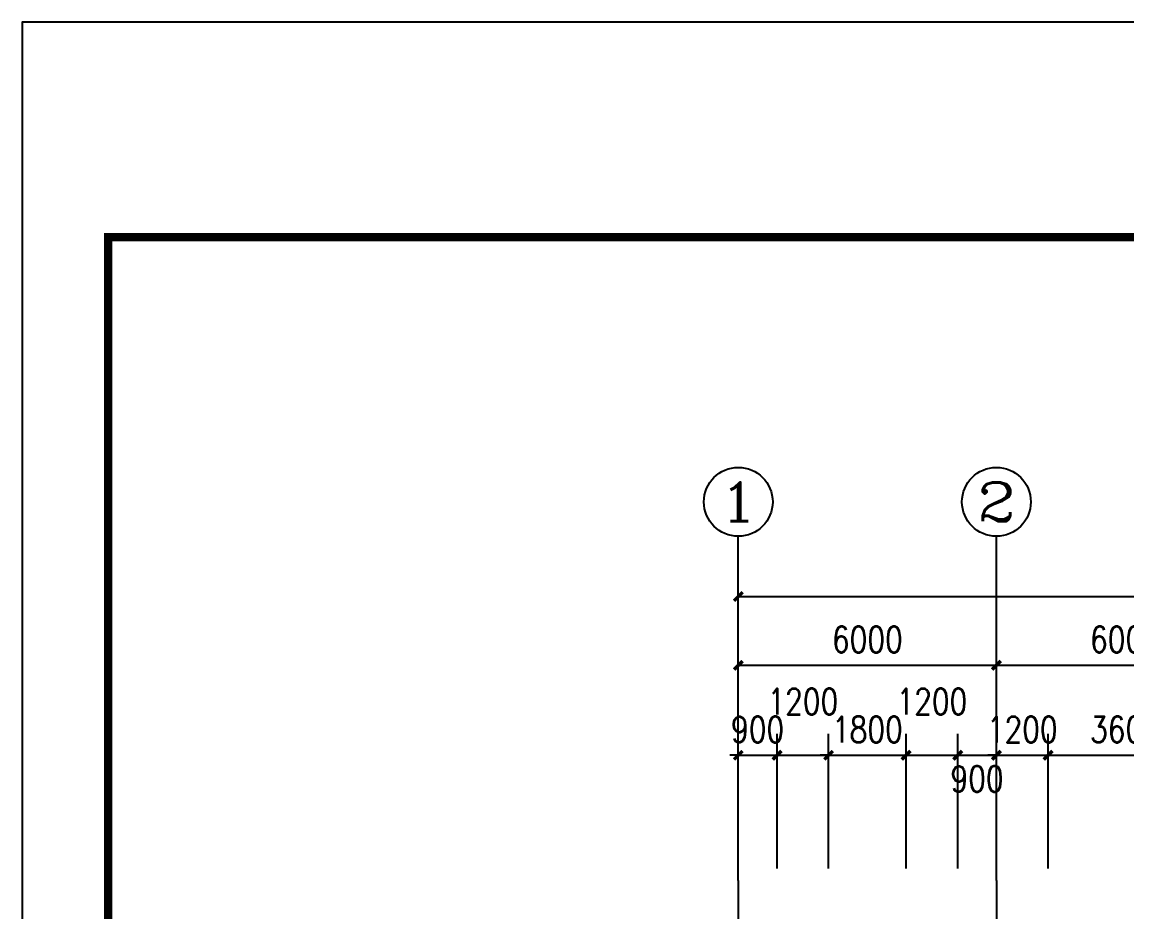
# Model space of a CAD drawing. Extents: x 31695611 to 39053694, y -59225 to 904195.
# Drawn here: x 38411260 to 38436940, y 883509 to 904195 of the extents above; entities that cross this region are included whole.
import ezdxf
from ezdxf.enums import TextEntityAlignment as Align

# ---------------------------------------------------------------- set-up
doc = ezdxf.new("R2010")
doc.units = 0
doc.header["$LTSCALE"] = 1000
doc.header["$MEASUREMENT"] = 0
doc.linetypes.add('ACAD_ISO04W100', pattern=[30.5, 24, -3, 0.5, -3])
doc.linetypes.add('DOTE', pattern=[2.42, 2, -0.2, 0.02, -0.2])
doc.layers.get('0').update_dxf_attribs({"linetype": 'CONTINUOUS'})
doc.layers.get('DEFPOINTS').update_dxf_attribs({"linetype": 'CONTINUOUS'})
for name, color, linetype in [('AXIS', 3, 'CONTINUOUS'), ('AXIS_TEXT', 7, 'CONTINUOUS'), ('DOTE', 1, 'ACAD_ISO04W100'), ('PUB_TITLE', 4, 'CONTINUOUS')]:
    doc.layers.add(name, color=color, linetype=linetype)
doc.styles.add('_TCH_AXIS', font='COMPLEX', dxfattribs={"bigfont": 'GBCBIG'})
doc.styles.add('COMPLEX', font='COMPLEX')
doc.styles.add('DIM_FONT', font='SIMPLEX.shx', dxfattribs={"width": 0.8})
doc.dimstyles.new('DIMN200', dxfattribs={"dimscale": 2, "dimtxt": 300, "dimasz": 100, "dimexe": 250, "dimexo": 300, "dimgap": 150, "dimtad": 1, "dimdec": 0, "dimzin": 0, "dimtxsty": 'DIM_FONT', "dimblk": 'ARCHTICK', "dimcen": 0.09, "dimclrt": 7, "dimazin": 3, "dimtfac": 1, "dimtdec": 0, "dimtix": 1, "dimtmove": 0, "dimatfit": 3, "dimtolj": 1, "dimtzin": 0})

# ---------------------------------------------------------------- blocks, each defined once
blk = doc.blocks.new('_ARCHTICK')
at = {"color": 0, "linetype": 'BYBLOCK', "const_width": 0.4}
blk.add_lwpolyline([(-0.5, -0.5), (0.5, 0.5)], dxfattribs=at)
blk = doc.blocks.new('*D255')
at = {"layer": 'AXIS', "color": 0}
for p, q in [((38427907, 884519), (38427907, 887651)), ((38428807, 884519), (38428807, 887651)), ((38427907, 887151), (38427707, 887151)), ((38427907, 887151), (38428807, 887151)), ((38428807, 887151), (38429007, 887151))]:
    blk.add_line(p, q, dxfattribs=at)
at = {"layer": 'DEFPOINTS', "color": 0}
for p in [(38428807, 887151), (38427907, 883919), (38428807, 883919)]:
    blk.add_point(p, dxfattribs=at)
at = {"layer": 'AXIS', "color": 0, "xscale": 200, "yscale": 200, "zscale": 200}
blk.add_blockref('_ARCHTICK', (38427907, 887151), dxfattribs=at)
at = {"layer": 'AXIS', "color": 0, "xscale": 200, "yscale": 200, "zscale": 200, "rotation": 180}
blk.add_blockref('_ARCHTICK', (38428807, 887151), dxfattribs=at)
at = {"layer": 'AXIS', "color": 7, "insert": (38428357, 887751), "char_height": 600, "attachment_point": 5, "style": 'DIM_FONT'}
blk.add_mtext('\\A1;900', dxfattribs=at)
blk = doc.blocks.new('*D256')
at = {"layer": 'AXIS', "color": 0}
for p, q in [((38428807, 884519), (38428807, 887651)), ((38430007, 884519), (38430007, 887651)), ((38428807, 887151), (38430007, 887151))]:
    blk.add_line(p, q, dxfattribs=at)
at = {"layer": 'DEFPOINTS', "color": 0}
for p in [(38430007, 887151), (38428807, 883919), (38430007, 883919)]:
    blk.add_point(p, dxfattribs=at)
at = {"layer": 'AXIS', "color": 0, "xscale": 200, "yscale": 200, "zscale": 200, "rotation": 180}
blk.add_blockref('_ARCHTICK', (38428807, 887151), dxfattribs=at)
at = {"layer": 'AXIS', "color": 0, "xscale": 200, "yscale": 200, "zscale": 200}
blk.add_blockref('_ARCHTICK', (38430007, 887151), dxfattribs=at)
at = {"layer": 'AXIS', "color": 7, "insert": (38429407, 888401), "char_height": 600, "attachment_point": 5, "style": 'DIM_FONT'}
blk.add_mtext('\\A1;1200', dxfattribs=at)
blk = doc.blocks.new('*D257')
at = {"layer": 'AXIS', "color": 0}
for p, q in [((38430007, 884519), (38430007, 887651)), ((38431807, 884519), (38431807, 887651)), ((38430007, 887151), (38429807, 887151)), ((38430007, 887151), (38431807, 887151)), ((38431807, 887151), (38432007, 887151))]:
    blk.add_line(p, q, dxfattribs=at)
at = {"layer": 'DEFPOINTS', "color": 0}
for p in [(38431807, 887151), (38430007, 883919), (38431807, 883919)]:
    blk.add_point(p, dxfattribs=at)
at = {"layer": 'AXIS', "color": 0, "xscale": 200, "yscale": 200, "zscale": 200}
blk.add_blockref('_ARCHTICK', (38430007, 887151), dxfattribs=at)
at = {"layer": 'AXIS', "color": 0, "xscale": 200, "yscale": 200, "zscale": 200, "rotation": 180}
blk.add_blockref('_ARCHTICK', (38431807, 887151), dxfattribs=at)
at = {"layer": 'AXIS', "color": 7, "insert": (38430907, 887751), "char_height": 600, "attachment_point": 5, "style": 'DIM_FONT'}
blk.add_mtext('\\A1;1800', dxfattribs=at)
blk = doc.blocks.new('*D258')
at = {"layer": 'AXIS', "color": 0}
for p, q in [((38431807, 884519), (38431807, 887651)), ((38433007, 884519), (38433007, 887651)), ((38431807, 887151), (38433007, 887151))]:
    blk.add_line(p, q, dxfattribs=at)
at = {"layer": 'DEFPOINTS', "color": 0}
for p in [(38433007, 887151), (38431807, 883919), (38433007, 883919)]:
    blk.add_point(p, dxfattribs=at)
at = {"layer": 'AXIS', "color": 0, "xscale": 200, "yscale": 200, "zscale": 200, "rotation": 180}
blk.add_blockref('_ARCHTICK', (38431807, 887151), dxfattribs=at)
at = {"layer": 'AXIS', "color": 0, "xscale": 200, "yscale": 200, "zscale": 200}
blk.add_blockref('_ARCHTICK', (38433007, 887151), dxfattribs=at)
at = {"layer": 'AXIS', "color": 7, "insert": (38432407, 888401), "char_height": 600, "attachment_point": 5, "style": 'DIM_FONT'}
blk.add_mtext('\\A1;1200', dxfattribs=at)
blk = doc.blocks.new('*D259')
at = {"layer": 'AXIS', "color": 0}
for p, q in [((38433007, 884519), (38433007, 887651)), ((38433907, 884519), (38433907, 887651)), ((38433007, 887151), (38433907, 887151))]:
    blk.add_line(p, q, dxfattribs=at)
at = {"layer": 'DEFPOINTS', "color": 0}
for p in [(38433907, 887151), (38433007, 883919), (38433907, 883919)]:
    blk.add_point(p, dxfattribs=at)
at = {"layer": 'AXIS', "color": 0, "xscale": 200, "yscale": 200, "zscale": 200, "rotation": 180}
blk.add_blockref('_ARCHTICK', (38433007, 887151), dxfattribs=at)
at = {"layer": 'AXIS', "color": 0, "xscale": 200, "yscale": 200, "zscale": 200}
blk.add_blockref('_ARCHTICK', (38433907, 887151), dxfattribs=at)
at = {"layer": 'AXIS', "color": 7, "insert": (38433457, 886601), "char_height": 600, "attachment_point": 5, "style": 'DIM_FONT'}
blk.add_mtext('\\A1;900', dxfattribs=at)
blk = doc.blocks.new('*D260')
at = {"layer": 'AXIS', "color": 0}
for p, q in [((38433907, 884519), (38433907, 887651)), ((38435107, 884519), (38435107, 887651)), ((38433907, 887151), (38433707, 887151)), ((38433907, 887151), (38435107, 887151)), ((38435107, 887151), (38435307, 887151))]:
    blk.add_line(p, q, dxfattribs=at)
at = {"layer": 'DEFPOINTS', "color": 0}
for p in [(38435107, 887151), (38433907, 883919), (38435107, 883919)]:
    blk.add_point(p, dxfattribs=at)
at = {"layer": 'AXIS', "color": 0, "xscale": 200, "yscale": 200, "zscale": 200}
blk.add_blockref('_ARCHTICK', (38433907, 887151), dxfattribs=at)
at = {"layer": 'AXIS', "color": 0, "xscale": 200, "yscale": 200, "zscale": 200, "rotation": 180}
blk.add_blockref('_ARCHTICK', (38435107, 887151), dxfattribs=at)
at = {"layer": 'AXIS', "color": 7, "insert": (38434507, 887751), "char_height": 600, "attachment_point": 5, "style": 'DIM_FONT'}
blk.add_mtext('\\A1;1200', dxfattribs=at)
blk = doc.blocks.new('*D261')
at = {"layer": 'AXIS', "color": 0}
for p, q in [((38435107, 884519), (38435107, 887651)), ((38438707, 884519), (38438707, 887651)), ((38435107, 887151), (38438707, 887151))]:
    blk.add_line(p, q, dxfattribs=at)
at = {"layer": 'DEFPOINTS', "color": 0}
for p in [(38438707, 887151), (38435107, 883919), (38438707, 883919)]:
    blk.add_point(p, dxfattribs=at)
at = {"layer": 'AXIS', "color": 0, "xscale": 200, "yscale": 200, "zscale": 200, "rotation": 180}
blk.add_blockref('_ARCHTICK', (38435107, 887151), dxfattribs=at)
at = {"layer": 'AXIS', "color": 0, "xscale": 200, "yscale": 200, "zscale": 200}
blk.add_blockref('_ARCHTICK', (38438707, 887151), dxfattribs=at)
at = {"layer": 'AXIS', "color": 7, "insert": (38436907, 887751), "char_height": 600, "attachment_point": 5, "style": 'DIM_FONT'}
blk.add_mtext('\\A1;3600', dxfattribs=at)
blk = doc.blocks.new('*D623')
at = {"layer": 'AXIS', "color": 0}
for p, q in [((38427907, 884842), (38427907, 889742)), ((38433907, 884842), (38433907, 889742)), ((38427907, 889242), (38433907, 889242))]:
    blk.add_line(p, q, dxfattribs=at)
at = {"layer": 'DEFPOINTS', "color": 0}
for p in [(38433907, 889242), (38427907, 884242), (38433907, 884242)]:
    blk.add_point(p, dxfattribs=at)
at = {"layer": 'AXIS', "color": 0, "xscale": 200, "yscale": 200, "zscale": 200, "rotation": 180}
blk.add_blockref('_ARCHTICK', (38427907, 889242), dxfattribs=at)
at = {"layer": 'AXIS', "color": 0, "xscale": 200, "yscale": 200, "zscale": 200}
blk.add_blockref('_ARCHTICK', (38433907, 889242), dxfattribs=at)
at = {"layer": 'AXIS', "color": 7, "insert": (38430907, 889842), "char_height": 600, "attachment_point": 5, "style": 'DIM_FONT'}
blk.add_mtext('\\A1;6000', dxfattribs=at)
blk = doc.blocks.new('*D624')
at = {"layer": 'AXIS', "color": 0}
for p, q in [((38433907, 884842), (38433907, 889742)), ((38439907, 884842), (38439907, 889742)), ((38433907, 889242), (38439907, 889242))]:
    blk.add_line(p, q, dxfattribs=at)
at = {"layer": 'DEFPOINTS', "color": 0}
for p in [(38439907, 889242), (38433907, 884242), (38439907, 884242)]:
    blk.add_point(p, dxfattribs=at)
at = {"layer": 'AXIS', "color": 0, "xscale": 200, "yscale": 200, "zscale": 200, "rotation": 180}
blk.add_blockref('_ARCHTICK', (38433907, 889242), dxfattribs=at)
at = {"layer": 'AXIS', "color": 0, "xscale": 200, "yscale": 200, "zscale": 200}
blk.add_blockref('_ARCHTICK', (38439907, 889242), dxfattribs=at)
at = {"layer": 'AXIS', "color": 7, "insert": (38436907, 889842), "char_height": 600, "attachment_point": 5, "style": 'DIM_FONT'}
blk.add_mtext('\\A1;6000', dxfattribs=at)
blk = doc.blocks.new('*D628')
at = {"layer": 'AXIS', "color": 0}
for p, q in [((38427907, 884842), (38427907, 891342)), ((38457907, 884842), (38457907, 891342)), ((38427907, 890842), (38457907, 890842))]:
    blk.add_line(p, q, dxfattribs=at)
at = {"layer": 'DEFPOINTS', "color": 0}
for p in [(38457907, 890842), (38427907, 884242), (38457907, 884242)]:
    blk.add_point(p, dxfattribs=at)
at = {"layer": 'AXIS', "color": 0, "xscale": 200, "yscale": 200, "zscale": 200, "rotation": 180}
blk.add_blockref('_ARCHTICK', (38427907, 890842), dxfattribs=at)
at = {"layer": 'AXIS', "color": 0, "xscale": 200, "yscale": 200, "zscale": 200}
blk.add_blockref('_ARCHTICK', (38457907, 890842), dxfattribs=at)
at = {"layer": 'AXIS', "color": 7, "insert": (38442907, 891442), "char_height": 600, "attachment_point": 5, "style": 'DIM_FONT'}
blk.add_mtext('\\A1;30000', dxfattribs=at)
blk = doc.blocks.new('_AXISO')
blk.add_circle((0, 0), 0.5)
at = {"layer": 'AXIS_TEXT', "style": 'COMPLEX', "width": 1.041667}
blk.add_attdef('A', text='', height=0.56, dxfattribs=at).set_placement((-0.25, -0.28), (0.25, -0.28), align=Align.FIT)

msp = doc.modelspace()

# ---------------------------------------------------------------- linework, layer by layer
at = {"layer": 'AXIS'}
for p, q in [((38427906.7, 884242.1), (38427906.7, 892242.1)), ((38433906.7, 884242.1), (38433906.7, 892242.1))]:
    msp.add_line(p, q, dxfattribs=at)
at = {"layer": 'DOTE', "linetype": 'DOTE'}
for p, q in [((38427906.7, 884242.1), (38427906.7, 784664.7)), ((38433906.7, 884242.1), (38433906.7, 878258.6))]:
    msp.add_line(p, q, dxfattribs=at)
at = {"layer": 'PUB_TITLE'}
msp.add_lwpolyline([(38411259.9, 755595.5), (38495259.9, 755595.5), (38495259.9, 904195.5), (38411259.9, 904195.5)], close=True, dxfattribs=at)
at = {"layer": 'PUB_TITLE', "const_width": 200}
msp.add_lwpolyline([(38413259.9, 757595.5), (38493259.9, 757595.5), (38493259.9, 899195.5), (38413259.9, 899195.5)], close=True, dxfattribs=at)

# ---------------------------------------------------------------- block references
at = {"layer": 'AXIS'}
ref = msp.add_blockref('_AXISO', (38427906.7, 893042.1), dxfattribs=dict(at, xscale=1600, yscale=1600, zscale=1600))
ref.add_attrib('A', '1', dxfattribs={"layer": 'AXIS_TEXT', "height": 905.1, "style": '_TCH_AXIS', "width": 2.333333}).set_placement((38427454.2, 892589.6), (38428359.3, 892589.6), align=Align.FIT)
ref = msp.add_blockref('_AXISO', (38433906.7, 893042.1), dxfattribs=dict(at, xscale=1600, yscale=1600, zscale=1600))
ref.add_attrib('A', '2', dxfattribs={"layer": 'AXIS_TEXT', "height": 905.1, "style": '_TCH_AXIS', "width": 1.5}).set_placement((38433454.2, 892589.6), (38434359.3, 892589.6), align=Align.FIT)

# ---------------------------------------------------------------- dimensions: what is measured, and where the dimension line sits
for p1, p2, distance, picture, middle in [((38427906.7, 884242.1), (38457906.7, 884242.1), 6600, '*D628', (38442906.7, 891442.1)), ((38427906.7, 884242.1), (38433906.7, 884242.1), 5000, '*D623', (38430906.7, 889842.1)), ((38433906.7, 884242.1), (38439906.7, 884242.1), 5000, '*D624', (38436906.7, 889842.1)), ((38427906.7, 883919.1), (38428806.7, 883919.1), 3231.4, '*D255', (38428356.7, 887750.5)), ((38430006.7, 883919.1), (38431806.7, 883919.1), 3231.4, '*D257', (38430906.7, 887750.5)), ((38433906.7, 883919.1), (38435106.7, 883919.1), 3231.4, '*D260', (38434506.7, 887750.5)), ((38435106.7, 883919.1), (38438706.7, 883919.1), 3231.4, '*D261', (38436906.7, 887750.5))]:
    dim = msp.add_aligned_dim(p1=p1, p2=p2, distance=distance, dimstyle='DIMN200', dxfattribs=at)
    dim.commit()
    dim.dimension.update_dxf_attribs({"geometry": picture, "text_midpoint": middle})
for base, p1, p2, picture, middle in [((38430006.7, 887150.5), (38428806.7, 883919.1), (38430006.7, 883919.1), '*D256', (38429406.7, 888400.5)), ((38433006.7, 887150.5), (38431806.7, 883919.1), (38433006.7, 883919.1), '*D258', (38432406.7, 888400.5)), ((38433906.7, 887150.5), (38433006.7, 883919.1), (38433906.7, 883919.1), '*D259', (38433456.7, 886600.5))]:
    dim = msp.add_linear_dim(base=base, p1=p1, p2=p2, angle=0.00001, dimstyle='DIMN200', dxfattribs=at)
    dim.commit()
    dim.dimension.update_dxf_attribs({"geometry": picture, "text_midpoint": middle, "dimtype": 129})

doc.saveas('drawing.dxf')
